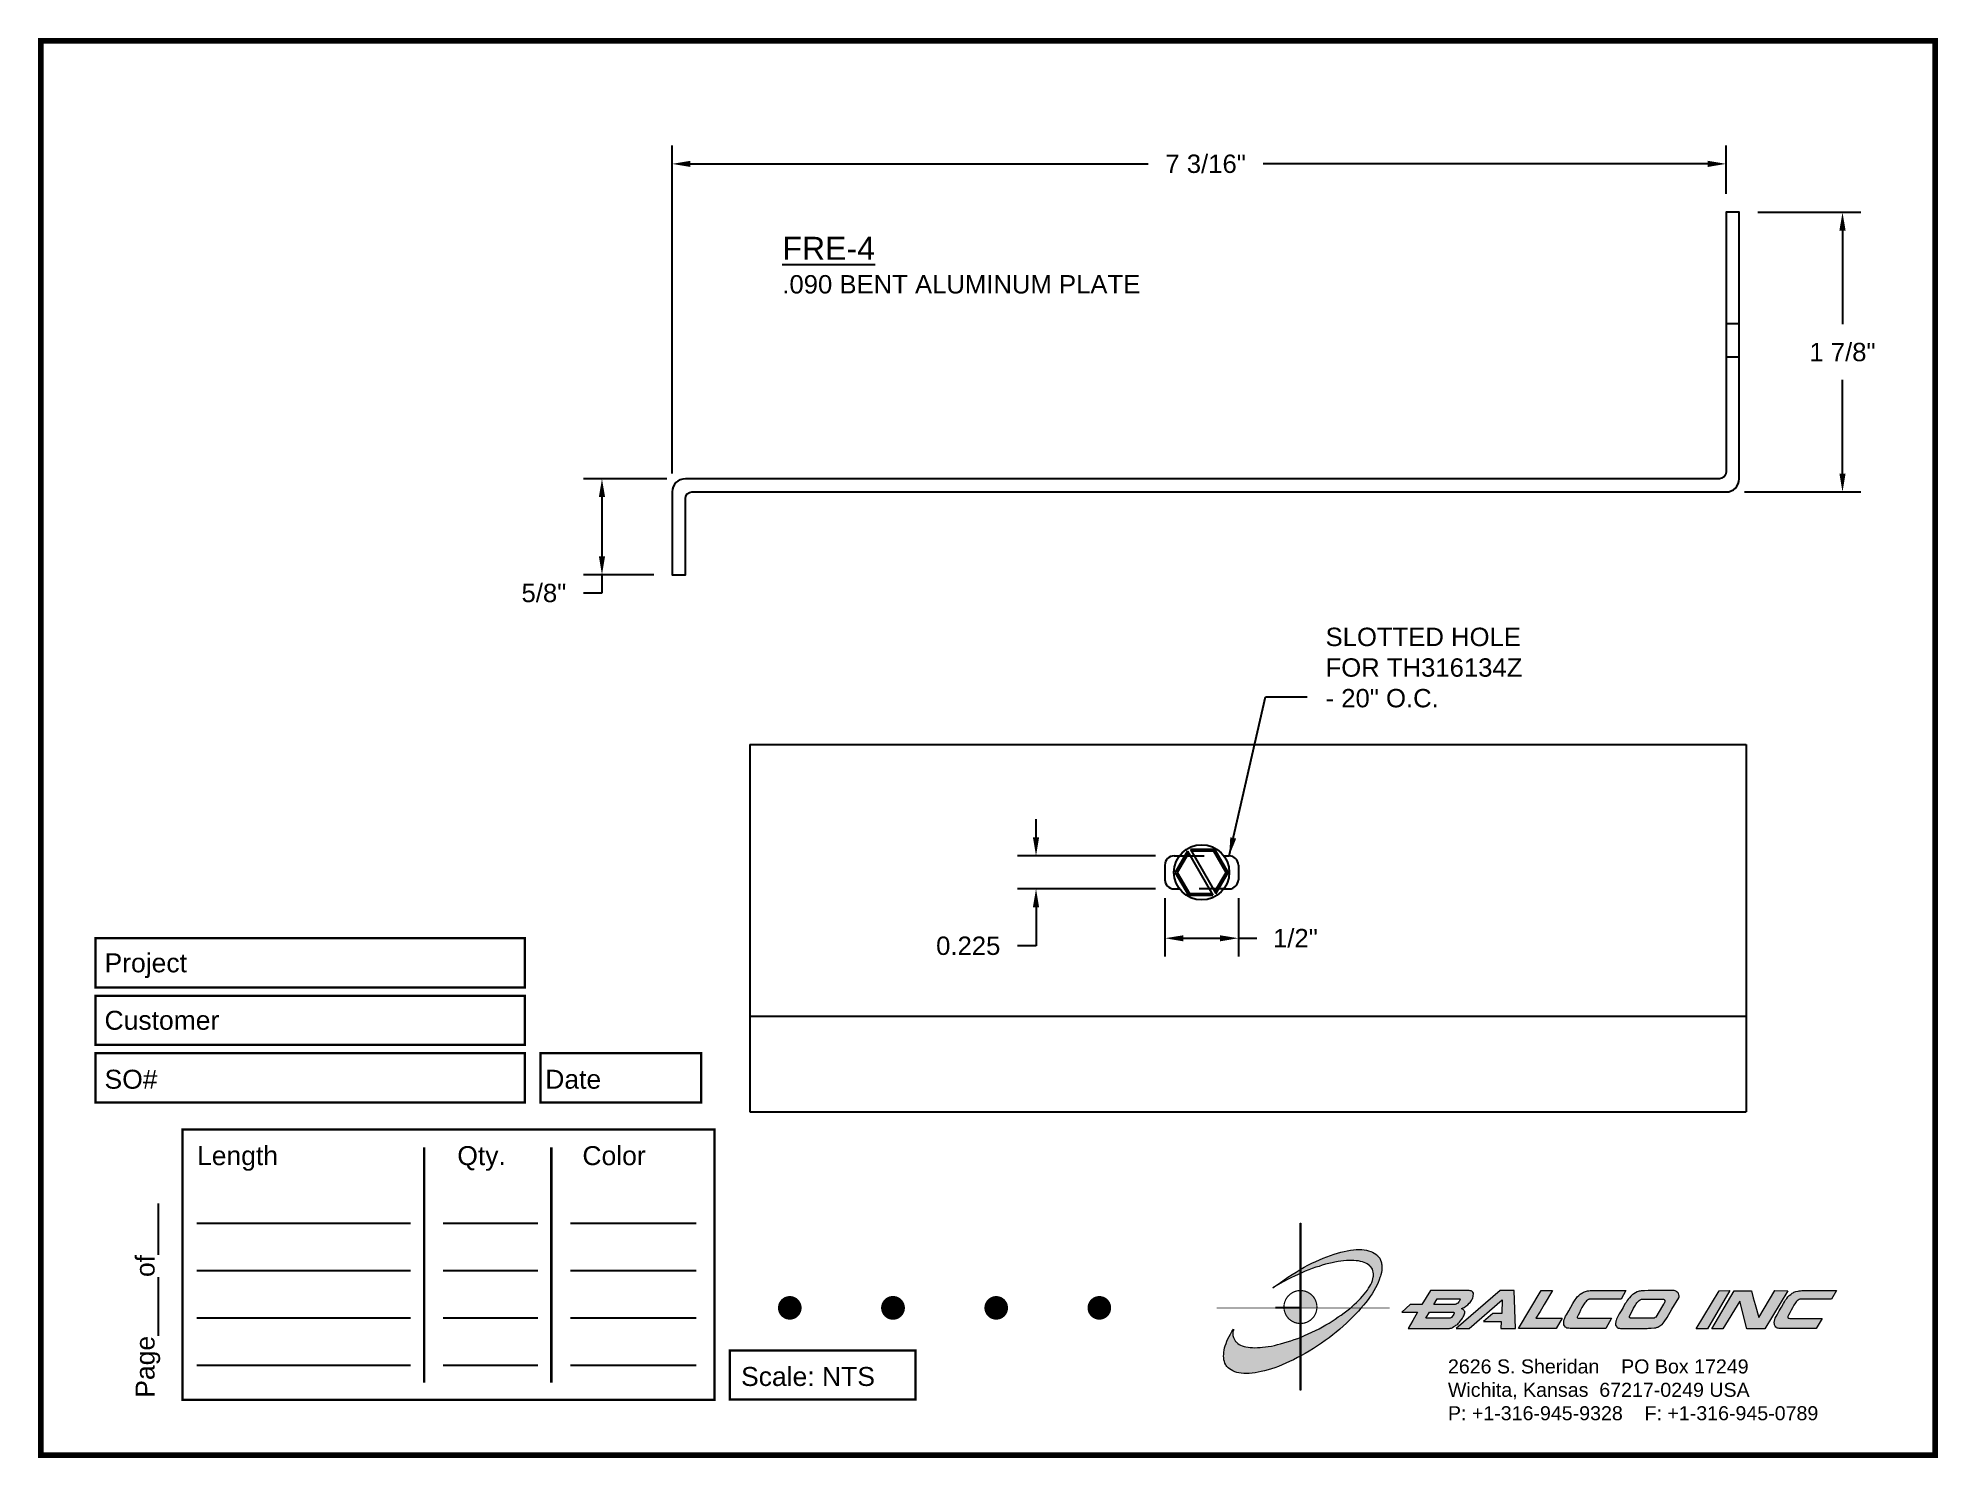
# Paper-space layout 'Breakout' of a CAD drawing. Header units: inches. Extents: x 0 to 10, y 0 to 7.5.
# The model-space entities are those that its viewports show. They can reach past a viewport. Long polylines and large blocks are cut down to what shows.
import ezdxf

# ---------------------------------------------------------------- set-up
doc = ezdxf.new("R2010")
doc.units = ezdxf.units.IN
doc.header["$MEASUREMENT"] = 0
doc.linetypes.add('HIDDEN', pattern=[0.375, 0.25, -0.125])
for name, color, linetype in [('ANCHORS', 4, 'Continuous'), ('Border', 7, 'Continuous'), ('DIMENSIONS', 3, 'Continuous'), ('METALS', 7, 'Continuous'), ('TEXT', 2, 'Continuous')]:
    doc.layers.add(name, color=color, linetype=linetype)
doc.styles.add('ARIAL', font='arial.ttf')
doc.dimstyles.new('Arial', dxfattribs={"dimtxt": 0.125, "dimasz": 0.125, "dimexe": 0.125, "dimexo": 0.125, "dimgap": 0.125, "dimtad": 0, "dimtih": 1, "dimtoh": 1, "dimdec": 4, "dimzin": 3, "dimdsep": 46, "dimlunit": 4, "dimtxsty": 'ARIAL', "dimcen": 0.125, "dimadec": 0, "dimazin": 0, "dimtfac": 1, "dimtdec": 4, "dimtofl": 0, "dimtmove": 0, "dimatfit": 3, "dimfxl": 0, "dimfrac": 2, "dimtolj": 1, "dimtzin": 0, "dimarcsym": 0})

# ---------------------------------------------------------------- blocks, each defined once
blk = doc.blocks.new('CADlogo')
h = blk.add_hatch(color=256)
h.paths.add_polyline_path([(0.918, 1.81), (0.909, 1.81), (0.909, 1.322), (0.918, 1.327)])
h.paths.add_polyline_path([(0.918, 1.285), (0.909, 1.281), (0.909, 1.1), (0.918, 1.1)])
h.paths.add_polyline_path([(0.918, 0.917), (0.909, 0.917), (0.909, 0.762), (0.909, 0.753), (0.91, 0.753), (0.918, 0.753)])
h.paths.add_polyline_path([(0.918, 1.091), (0.918, 1.1), (0.91, 1.1), (0.909, 1.1), (0.909, 0.917), (0.918, 0.917), (0.918, 0.919), (0.915, 0.919)])
h.paths.add_polyline_path([(0.918, 0.412), (0.909, 0.407), (0.909, 0.049), (0.918, 0.049)])
h.paths.add_polyline_path([(0.918, 0.753), (0.909, 0.753), (0.909, 0.606), (0.918, 0.609)])
h.paths.add_polyline_path([(0.918, 0.609), (0.909, 0.606), (0.909, 0.407), (0.918, 0.412)])
h.paths.add_polyline_path([(0.918, 1.327), (0.909, 1.322), (0.909, 1.281), (0.918, 1.285)])
h = blk.add_hatch(color=175)
h.paths.add_polyline_path([(0.574, 0.51), (0.543, 0.506), (0.514, 0.502), (0.487, 0.499), (0.459, 0.499), (0.432, 0.497), (0.406, 0.499), (0.382, 0.5), (0.36, 0.502), (0.338, 0.508), (0.318, 0.511), (0.298, 0.519), (0.282, 0.526), (0.265, 0.533), (0.252, 0.543), (0.24, 0.553), (0.234, 0.559), (0.229, 0.564), (0.22, 0.577), (0.212, 0.592), (0.205, 0.607), (0.203, 0.616), (0.201, 0.627), (0.199, 0.643), (0.201, 0.66), (0.201, 0.671), (0.205, 0.682), (0.207, 0.694), (0.19, 0.667), (0.176, 0.641), (0.161, 0.616), (0.148, 0.59), (0.137, 0.566), (0.128, 0.543), (0.119, 0.519), (0.113, 0.495), (0.108, 0.473), (0.104, 0.451), (0.103, 0.44), (0.103, 0.429), (0.101, 0.409), (0.103, 0.391), (0.104, 0.38), (0.106, 0.371), (0.11, 0.352), (0.115, 0.336), (0.124, 0.318), (0.13, 0.31), (0.135, 0.301), (0.143, 0.294), (0.15, 0.286), (0.165, 0.274), (0.181, 0.263), (0.199, 0.254), (0.22, 0.244), (0.242, 0.237), (0.263, 0.232), (0.289, 0.228), (0.315, 0.226), (0.342, 0.226), (0.371, 0.226), (0.402, 0.23), (0.434, 0.233), (0.467, 0.239), (0.499, 0.246), (0.534, 0.254), (0.571, 0.263), (0.606, 0.275), (0.644, 0.286), (0.682, 0.301), (0.721, 0.318), (0.759, 0.334), (0.799, 0.352), (0.841, 0.371), (0.882, 0.393), (0.909, 0.407), (0.909, 0.606), (0.884, 0.596), (0.847, 0.583), (0.81, 0.57), (0.774, 0.559), (0.739, 0.548), (0.704, 0.537), (0.671, 0.53), (0.638, 0.522), (0.606, 0.515)])
h.paths.add_polyline_path([(1.18, 0.738), (1.109, 0.698), (1.034, 0.661), (0.957, 0.627), (0.918, 0.609), (0.918, 0.412), (0.924, 0.414), (0.964, 0.438), (1.006, 0.462), (1.05, 0.489), (1.092, 0.517), (1.134, 0.544), (1.174, 0.574), (1.215, 0.603), (1.253, 0.634), (1.291, 0.663), (1.328, 0.694), (1.365, 0.725), (1.399, 0.757), (1.432, 0.788), (1.463, 0.819), (1.494, 0.85), (1.524, 0.883), (1.554, 0.917), (1.44, 0.917), (1.429, 0.908), (1.401, 0.886), (1.374, 0.864), (1.343, 0.842), (1.312, 0.822), (1.28, 0.8), (1.248, 0.778), (1.215, 0.758)])
h.paths.add_polyline_path([(1.769, 1.382), (1.767, 1.393), (1.763, 1.404), (1.758, 1.422), (1.749, 1.441), (1.743, 1.45), (1.738, 1.457), (1.73, 1.464), (1.725, 1.472), (1.709, 1.485), (1.692, 1.496), (1.674, 1.506), (1.654, 1.514), (1.632, 1.521), (1.61, 1.527), (1.584, 1.53), (1.559, 1.532), (1.531, 1.532), (1.502, 1.532), (1.471, 1.53), (1.44, 1.527), (1.407, 1.521), (1.374, 1.514), (1.339, 1.505), (1.304, 1.496), (1.268, 1.485), (1.229, 1.472), (1.191, 1.457), (1.152, 1.442), (1.114, 1.426), (1.074, 1.408), (1.034, 1.388), (0.991, 1.367), (0.951, 1.346), (0.918, 1.327), (0.918, 1.285), (0.926, 1.289), (0.964, 1.305), (1.001, 1.32), (1.037, 1.333), (1.074, 1.346), (1.109, 1.356), (1.143, 1.367), (1.178, 1.378), (1.213, 1.386), (1.246, 1.393), (1.277, 1.4), (1.31, 1.406), (1.339, 1.41), (1.368, 1.413), (1.398, 1.417), (1.425, 1.417), (1.452, 1.419), (1.476, 1.417), (1.502, 1.415), (1.524, 1.413), (1.546, 1.408), (1.566, 1.404), (1.584, 1.397), (1.602, 1.389), (1.617, 1.382), (1.632, 1.373), (1.644, 1.362), (1.65, 1.356), (1.655, 1.351), (1.665, 1.338), (1.672, 1.325), (1.677, 1.309), (1.681, 1.294), (1.683, 1.278), (1.683, 1.261), (1.683, 1.252), (1.681, 1.243), (1.677, 1.225), (1.672, 1.207), (1.665, 1.186), (1.655, 1.166), (1.644, 1.146), (1.632, 1.126), (1.619, 1.106), (1.602, 1.084), (1.586, 1.062), (1.568, 1.04), (1.548, 1.018), (1.527, 0.996), (1.504, 0.974), (1.48, 0.952), (1.456, 0.93), (1.44, 0.917), (1.554, 0.917), (1.579, 0.945), (1.602, 0.976), (1.626, 1.007), (1.648, 1.038), (1.668, 1.067), (1.687, 1.097), (1.703, 1.128), (1.719, 1.155), (1.732, 1.185), (1.743, 1.212), (1.752, 1.239), (1.758, 1.252), (1.762, 1.265), (1.767, 1.291), (1.771, 1.314), (1.771, 1.327), (1.773, 1.338), (1.771, 1.362), (1.771, 1.373)])
h.paths.add_polyline_path([(0.867, 1.296), (0.825, 1.271), (0.781, 1.243), (0.741, 1.214), (0.701, 1.186), (0.66, 1.157), (0.622, 1.128), (0.675, 1.161), (0.732, 1.194), (0.79, 1.225), (0.82, 1.239), (0.851, 1.254), (0.909, 1.281), (0.909, 1.322)])
h = blk.add_hatch(color=256)
h.paths.add_polyline_path([(1.074, 0.991), (1.07, 1.001), (1.065, 1.011), (1.059, 1.021), (1.053, 1.03), (1.046, 1.038), (1.039, 1.047), (1.031, 1.054), (1.022, 1.062), (1.014, 1.068), (1.004, 1.074), (0.995, 1.08), (0.985, 1.085), (0.975, 1.089), (0.964, 1.093), (0.954, 1.096), (0.943, 1.098), (0.932, 1.099), (0.921, 1.1), (0.918, 1.1), (0.918, 0.917), (0.94, 0.917), (1.086, 0.917), (1.087, 0.927), (1.086, 0.938), (1.085, 0.949), (1.083, 0.96), (1.081, 0.97), (1.078, 0.981)])
h.paths.add_polyline_path([(0.909, 0.917), (0.739, 0.917), (0.74, 0.91), (0.741, 0.899), (0.743, 0.888), (0.746, 0.878), (0.75, 0.867), (0.754, 0.857), (0.758, 0.847), (0.764, 0.837), (0.77, 0.828), (0.776, 0.819), (0.783, 0.811), (0.791, 0.803), (0.799, 0.795), (0.808, 0.788), (0.817, 0.782), (0.826, 0.776), (0.836, 0.771), (0.846, 0.766), (0.856, 0.762), (0.867, 0.759), (0.877, 0.757), (0.888, 0.755), (0.899, 0.753), (0.909, 0.753)])
h.paths.add_polyline_path([(0.918, 1.1), (0.91, 1.1), (0.909, 1.1), (0.909, 0.917), (0.918, 0.917)])
h = blk.add_hatch(color=256)
h.paths.add_polyline_path([(2.148, 0.874), (2.098, 0.784), (2.049, 0.7), (2.484, 0.7), (2.491, 0.702), (2.501, 0.703), (2.508, 0.705), (2.512, 0.707), (2.517, 0.711), (2.532, 0.72), (2.546, 0.729), (2.554, 0.735), (2.563, 0.74), (2.572, 0.747), (2.581, 0.757), (2.59, 0.768), (2.599, 0.777), (2.616, 0.799), (2.623, 0.811), (2.63, 0.822), (2.636, 0.833), (2.641, 0.844), (2.645, 0.855), (2.647, 0.864), (2.647, 0.879), (2.645, 0.883), (2.641, 0.886), (2.638, 0.892), (2.629, 0.899), (2.619, 0.905), (2.612, 0.91), (2.64, 0.921), (2.658, 0.936), (2.669, 0.943), (2.678, 0.95), (2.694, 0.967), (2.702, 0.976), (2.709, 0.985), (2.716, 0.994), (2.722, 1.005), (2.727, 1.014), (2.731, 1.025), (2.735, 1.038), (2.736, 1.049), (2.738, 1.062), (2.738, 1.073), (2.733, 1.082), (2.727, 1.088), (2.72, 1.093), (2.713, 1.097), (2.704, 1.099), (2.694, 1.1), (2.685, 1.102), (2.674, 1.102), (2.285, 1.102), (2.195, 0.952), (2.069, 0.952), (1.981, 0.874)])
h.paths.add_polyline_path([(2.274, 0.874), (2.53, 0.874), (2.534, 0.865), (2.532, 0.852), (2.524, 0.841), (2.515, 0.828), (2.505, 0.815), (2.493, 0.81), (2.49, 0.808), (2.235, 0.808)], flags=16)
h.paths.add_polyline_path([(2.321, 0.952), (2.356, 1.014), (2.587, 1.014), (2.592, 1.014), (2.597, 1.014), (2.597, 1.003), (2.59, 0.991), (2.583, 0.98), (2.569, 0.966), (2.555, 0.958), (2.546, 0.952), (2.535, 0.952)], flags=16)
h.paths.add_polyline_path([(3.04, 1.002), (3.036, 0.859), (2.941, 0.859), (2.844, 0.773), (3.031, 0.773), (3.027, 0.7), (3.181, 0.7), (3.168, 1.102), (3.02, 1.102), (2.557, 0.7), (2.694, 0.7)])
h.paths.add_polyline_path([(3.214, 0.7), (3.611, 0.7), (3.675, 0.808), (3.397, 0.808), (3.441, 0.881), (3.483, 0.952), (3.574, 1.102), (3.454, 1.102)])
h.paths.add_polyline_path([(3.788, 0.965), (3.766, 0.927), (3.743, 0.885), (3.721, 0.846), (3.71, 0.83), (3.702, 0.811), (3.697, 0.795), (3.693, 0.778), (3.691, 0.769), (3.691, 0.76), (3.691, 0.749), (3.693, 0.74), (3.7, 0.727), (3.708, 0.716), (3.711, 0.714), (3.724, 0.705), (3.733, 0.702), (3.744, 0.702), (3.757, 0.7), (3.774, 0.7), (4.134, 0.7), (4.196, 0.808), (3.854, 0.808), (3.841, 0.808), (3.833, 0.816), (3.836, 0.826), (3.843, 0.841), (3.856, 0.864), (3.869, 0.892), (3.883, 0.921), (3.898, 0.949), (3.914, 0.972), (3.924, 0.983), (3.931, 0.992), (3.943, 1.002), (3.954, 1.008), (3.969, 1.011), (4.297, 1.011), (4.346, 1.102), (4.238, 1.102), (4.15, 1.102), (4.075, 1.1), (3.997, 1.102), (3.982, 1.1), (3.968, 1.1), (3.955, 1.099), (3.942, 1.097), (3.92, 1.089), (3.9, 1.082), (3.889, 1.078), (3.88, 1.073), (3.863, 1.062), (3.849, 1.049), (3.834, 1.035), (3.821, 1.018), (3.81, 1.002), (3.799, 0.983)])
h.paths.add_polyline_path([(4.509, 1.097), (4.496, 1.095), (4.485, 1.093), (4.476, 1.089), (4.465, 1.086), (4.447, 1.077), (4.43, 1.066), (4.421, 1.06), (4.414, 1.055), (4.399, 1.04), (4.386, 1.025), (4.372, 1.011), (4.361, 0.994), (4.35, 0.976), (4.337, 0.96), (4.317, 0.923), (4.297, 0.888), (4.275, 0.855), (4.26, 0.828), (4.255, 0.813), (4.247, 0.799), (4.244, 0.784), (4.242, 0.777), (4.24, 0.769), (4.238, 0.753), (4.238, 0.735), (4.246, 0.722), (4.251, 0.714), (4.253, 0.713), (4.257, 0.711), (4.262, 0.705), (4.269, 0.703), (4.278, 0.702), (4.289, 0.7), (4.564, 0.7), (4.571, 0.7), (4.584, 0.702), (4.613, 0.703), (4.648, 0.707), (4.664, 0.709), (4.677, 0.713), (4.686, 0.716), (4.694, 0.722), (4.705, 0.727), (4.717, 0.735), (4.73, 0.744), (4.741, 0.755), (4.752, 0.769), (4.781, 0.815), (4.833, 0.903), (4.906, 1.025), (4.908, 1.035), (4.908, 1.046), (4.906, 1.051), (4.906, 1.057), (4.9, 1.069), (4.893, 1.08), (4.889, 1.082), (4.888, 1.086), (4.88, 1.089), (4.873, 1.093), (4.866, 1.097), (4.856, 1.1), (4.846, 1.1), (4.844, 1.1), (4.73, 1.1), (4.626, 1.1), (4.58, 1.1), (4.542, 1.099), (4.524, 1.099)])
h.paths.add_polyline_path([(4.527, 1.011), (4.54, 1.011), (4.745, 1.011), (4.752, 1.003), (4.758, 0.998), (4.758, 0.985), (4.756, 0.98), (4.754, 0.974), (4.749, 0.965), (4.743, 0.956), (4.734, 0.941), (4.663, 0.821), (4.648, 0.812), (4.639, 0.81), (4.633, 0.808), (4.622, 0.808), (4.61, 0.808), (4.416, 0.808), (4.398, 0.808), (4.39, 0.813), (4.387, 0.813), (4.385, 0.819), (4.378, 0.825), (4.385, 0.832), (4.408, 0.877), (4.428, 0.914), (4.447, 0.945), (4.454, 0.96), (4.461, 0.971), (4.474, 0.986), (4.487, 0.996), (4.496, 1.002), (4.508, 1.009), (4.516, 1.009)], flags=16)
h.paths.add_polyline_path([(5.089, 0.698), (5.206, 0.698), (5.445, 1.1), (5.33, 1.099)])
h.paths.add_polyline_path([(5.489, 1.099), (5.252, 0.698), (5.37, 0.698), (5.548, 0.987), (5.621, 0.698), (5.811, 0.698), (6.055, 1.099), (5.919, 1.1), (5.749, 0.817), (5.709, 0.954), (5.691, 1.024), (5.672, 1.099)])
h.paths.add_polyline_path([(6.086, 1.06), (6.069, 1.047), (6.056, 1.035), (6.044, 1.018), (6.031, 1.002), (6.02, 0.983), (6.009, 0.965), (5.987, 0.925), (5.965, 0.885), (5.941, 0.846), (5.932, 0.828), (5.923, 0.811), (5.917, 0.795), (5.914, 0.778), (5.912, 0.769), (5.912, 0.758), (5.914, 0.749), (5.916, 0.738), (5.921, 0.725), (5.928, 0.716), (5.936, 0.709), (5.945, 0.705), (5.954, 0.702), (5.965, 0.7), (5.98, 0.7), (5.994, 0.7), (6.355, 0.7), (6.419, 0.806), (6.073, 0.806), (6.056, 0.811), (6.056, 0.821), (6.056, 0.826), (6.064, 0.841), (6.077, 0.864), (6.089, 0.892), (6.104, 0.919), (6.119, 0.947), (6.135, 0.972), (6.144, 0.983), (6.153, 0.992), (6.163, 1), (6.166, 1.003), (6.172, 1.005), (6.178, 1.008), (6.19, 1.011), (6.517, 1.011), (6.569, 1.1), (6.459, 1.102), (6.373, 1.1), (6.296, 1.1), (6.217, 1.1), (6.203, 1.1), (6.19, 1.099), (6.175, 1.099), (6.164, 1.095), (6.141, 1.089), (6.12, 1.082), (6.111, 1.077), (6.102, 1.073)])
blk.add_hatch(color=256).paths.add_polyline_path([(0.918, 0.609), (0.909, 0.606), (0.909, 0.407), (0.918, 0.412)])
for q in [(0.65, 0.917), (0.909, 0.648)]:
    blk.add_line((0.909, 0.917), q)
at = {"color": 7, "lineweight": 0}
for points in [[(0.909, 1.81), (0.918, 1.81), (0.918, 0.049), (0.909, 0.049), (0.909, 1.81)], [(2.738, 1.073), (2.733, 1.082), (2.727, 1.088), (2.72, 1.093), (2.713, 1.097), (2.704, 1.099), (2.694, 1.1), (2.685, 1.102), (2.674, 1.102), (2.285, 1.102), (2.195, 0.952), (2.069, 0.952), (1.981, 0.874), (2.148, 0.874), (2.098, 0.784), (2.049, 0.7), (2.484, 0.7), (2.491, 0.702), (2.501, 0.703), (2.508, 0.705), (2.512, 0.707), (2.517, 0.711), (2.532, 0.72), (2.546, 0.729), (2.554, 0.735), (2.563, 0.74), (2.572, 0.747), (2.581, 0.757), (2.59, 0.768), (2.599, 0.777), (2.616, 0.799), (2.623, 0.811), (2.63, 0.822), (2.636, 0.833), (2.641, 0.844), (2.645, 0.855), (2.647, 0.864), (2.647, 0.874), (2.647, 0.879), (2.645, 0.883), (2.641, 0.886), (2.638, 0.892), (2.629, 0.899), (2.619, 0.905), (2.612, 0.91), (2.64, 0.921), (2.658, 0.936), (2.669, 0.943), (2.678, 0.95), (2.694, 0.967), (2.702, 0.976), (2.709, 0.985), (2.716, 0.994), (2.722, 1.005), (2.727, 1.014), (2.731, 1.025), (2.735, 1.038), (2.736, 1.049), (2.738, 1.062), (2.738, 1.073), (2.738, 1.073)], [(2.587, 0.985), (2.583, 0.98), (2.572, 0.969), (2.565, 0.963), (2.555, 0.958), (2.546, 0.952), (2.535, 0.952), (2.321, 0.952), (2.356, 1.014), (2.587, 1.014), (2.592, 1.014), (2.594, 1.014), (2.596, 1.013), (2.597, 1.011), (2.597, 1.005), (2.596, 1), (2.59, 0.991), (2.587, 0.985), (2.587, 0.985)], [(3.027, 0.7), (3.181, 0.7), (3.168, 1.102), (3.02, 1.102), (2.557, 0.7), (2.694, 0.7), (3.04, 1.002), (3.036, 0.859), (3.038, 0.859), (2.941, 0.859), (2.844, 0.773), (3.031, 0.773), (3.027, 0.7), (3.027, 0.7)], [(3.214, 0.7), (3.454, 1.102), (3.574, 1.102), (3.483, 0.952), (3.441, 0.881), (3.397, 0.808), (3.675, 0.808), (3.611, 0.7), (3.214, 0.7), (3.214, 0.7)], [(3.969, 1.011), (3.96, 1.009), (3.955, 1.007), (3.949, 1.005), (3.946, 1.003), (3.94, 1), (3.931, 0.992), (3.924, 0.983), (3.914, 0.972), (3.898, 0.949), (3.883, 0.921), (3.869, 0.892), (3.856, 0.864), (3.843, 0.841), (3.836, 0.826), (3.834, 0.821), (3.834, 0.817), (3.836, 0.813), (3.839, 0.81), (3.847, 0.808), (3.854, 0.808), (4.196, 0.808), (4.134, 0.7), (3.774, 0.7), (3.757, 0.7), (3.744, 0.702), (3.733, 0.702), (3.724, 0.705), (3.715, 0.711), (3.711, 0.713), (3.708, 0.716), (3.7, 0.727), (3.693, 0.74), (3.691, 0.749), (3.691, 0.76), (3.691, 0.769), (3.693, 0.778), (3.697, 0.795), (3.702, 0.811), (3.71, 0.83), (3.721, 0.846), (3.743, 0.885), (3.766, 0.927), (3.788, 0.965), (3.799, 0.983), (3.81, 1.002), (3.821, 1.018), (3.834, 1.035), (3.849, 1.049), (3.863, 1.062), (3.88, 1.073), (3.889, 1.078), (3.9, 1.082), (3.92, 1.089), (3.942, 1.097), (3.955, 1.099), (3.968, 1.1), (3.982, 1.1), (3.997, 1.102), (4.075, 1.1), (4.15, 1.102), (4.238, 1.102), (4.346, 1.102), (4.297, 1.011), (3.969, 1.011), (3.969, 1.011)], [(4.846, 1.1), (4.844, 1.1), (4.73, 1.1), (4.626, 1.1), (4.58, 1.1), (4.542, 1.099), (4.524, 1.099), (4.509, 1.097), (4.496, 1.095), (4.485, 1.093), (4.476, 1.089), (4.465, 1.086), (4.447, 1.077), (4.43, 1.066), (4.421, 1.06), (4.414, 1.055), (4.399, 1.04), (4.386, 1.025), (4.372, 1.011), (4.361, 0.994), (4.35, 0.976), (4.337, 0.96), (4.317, 0.923), (4.297, 0.888), (4.275, 0.855), (4.26, 0.828), (4.255, 0.813), (4.247, 0.799), (4.244, 0.784), (4.242, 0.777), (4.24, 0.769), (4.238, 0.753), (4.238, 0.735), (4.246, 0.722), (4.251, 0.714), (4.253, 0.713), (4.257, 0.711), (4.262, 0.705), (4.269, 0.703), (4.278, 0.702), (4.289, 0.7), (4.564, 0.7), (4.571, 0.7), (4.584, 0.702), (4.613, 0.703), (4.648, 0.707), (4.664, 0.709), (4.677, 0.713), (4.686, 0.716), (4.694, 0.722), (4.705, 0.727), (4.717, 0.735), (4.73, 0.744), (4.741, 0.755), (4.752, 0.769), (4.781, 0.815), (4.833, 0.903), (4.906, 1.025), (4.908, 1.035), (4.908, 1.046), (4.906, 1.051), (4.906, 1.057), (4.9, 1.069), (4.897, 1.075), (4.893, 1.08), (4.889, 1.082), (4.888, 1.086), (4.88, 1.089), (4.873, 1.093), (4.866, 1.097), (4.856, 1.1), (4.846, 1.1), (4.846, 1.1)], [(4.734, 0.941), (4.663, 0.821), (4.653, 0.815), (4.646, 0.811), (4.639, 0.81), (4.633, 0.808), (4.622, 0.808), (4.61, 0.808), (4.416, 0.808), (4.403, 0.808), (4.396, 0.81), (4.39, 0.813), (4.388, 0.813), (4.386, 0.815), (4.385, 0.819), (4.383, 0.821), (4.383, 0.826), (4.383, 0.83), (4.385, 0.832), (4.408, 0.877), (4.428, 0.914), (4.447, 0.945), (4.454, 0.96), (4.461, 0.971), (4.471, 0.982), (4.478, 0.989), (4.487, 0.996), (4.496, 1.002), (4.505, 1.007), (4.511, 1.009), (4.516, 1.009), (4.527, 1.011), (4.54, 1.011), (4.743, 1.011), (4.749, 1.007), (4.752, 1.003), (4.756, 1), (4.758, 0.994), (4.758, 0.985), (4.756, 0.98), (4.754, 0.974), (4.749, 0.965), (4.743, 0.956), (4.734, 0.941), (4.734, 0.941)], [(5.089, 0.698), (5.33, 1.099), (5.445, 1.1), (5.206, 0.698), (5.091, 0.698), (5.089, 0.698), (5.089, 0.698)], [(5.811, 0.698), (5.621, 0.698), (5.548, 0.987), (5.37, 0.698), (5.252, 0.698), (5.489, 1.099), (5.672, 1.099), (5.691, 1.024), (5.709, 0.954), (5.749, 0.817), (5.919, 1.1), (6.055, 1.099), (5.811, 0.698), (5.811, 0.698)], [(6.19, 1.011), (6.181, 1.009), (6.175, 1.007), (6.172, 1.005), (6.166, 1.003), (6.163, 1), (6.153, 0.992), (6.144, 0.983), (6.135, 0.972), (6.119, 0.947), (6.104, 0.919), (6.089, 0.892), (6.077, 0.864), (6.064, 0.841), (6.056, 0.826), (6.056, 0.821), (6.056, 0.815), (6.058, 0.811), (6.062, 0.81), (6.067, 0.808), (6.077, 0.806), (6.419, 0.806), (6.355, 0.7), (5.994, 0.7), (5.98, 0.7), (5.965, 0.7), (5.954, 0.702), (5.945, 0.705), (5.936, 0.709), (5.932, 0.713), (5.928, 0.716), (5.921, 0.725), (5.916, 0.738), (5.914, 0.749), (5.912, 0.758), (5.912, 0.769), (5.914, 0.778), (5.917, 0.795), (5.923, 0.811), (5.932, 0.828), (5.941, 0.846), (5.965, 0.885), (5.987, 0.925), (6.009, 0.965), (6.02, 0.983), (6.031, 1.002), (6.044, 1.018), (6.056, 1.035), (6.069, 1.047), (6.086, 1.06), (6.102, 1.073), (6.111, 1.077), (6.12, 1.082), (6.141, 1.089), (6.164, 1.095), (6.175, 1.099), (6.19, 1.099), (6.203, 1.1), (6.217, 1.1), (6.296, 1.1), (6.373, 1.1), (6.459, 1.102), (6.569, 1.1), (6.517, 1.011), (6.19, 1.011), (6.19, 1.011)], [(2.484, 0.808), (2.235, 0.808), (2.274, 0.874), (2.524, 0.874), (2.53, 0.872), (2.532, 0.87), (2.533, 0.866), (2.533, 0.863), (2.532, 0.852), (2.524, 0.841), (2.515, 0.828), (2.506, 0.817), (2.501, 0.813), (2.493, 0.81), (2.49, 0.808), (2.486, 0.808), (2.484, 0.808), (2.484, 0.808)]]:
    blk.add_lwpolyline(points, dxfattribs=at)
at = {"color": 175, "lineweight": 0}
blk.add_lwpolyline([(1.758, 1.422), (1.763, 1.404), (1.767, 1.393), (1.769, 1.382), (1.771, 1.373), (1.771, 1.362), (1.773, 1.338), (1.771, 1.327), (1.771, 1.314), (1.767, 1.291), (1.762, 1.265), (1.758, 1.252), (1.752, 1.239), (1.743, 1.212), (1.732, 1.185), (1.719, 1.155), (1.703, 1.128), (1.687, 1.097), (1.668, 1.067), (1.648, 1.038), (1.626, 1.007), (1.602, 0.976), (1.579, 0.945), (1.551, 0.914), (1.524, 0.883), (1.494, 0.85), (1.463, 0.819), (1.432, 0.788), (1.399, 0.757), (1.365, 0.725), (1.328, 0.694), (1.291, 0.663), (1.253, 0.634), (1.215, 0.603), (1.174, 0.574), (1.134, 0.544), (1.092, 0.517), (1.05, 0.489), (1.006, 0.462), (0.964, 0.438), (0.924, 0.414), (0.882, 0.393), (0.841, 0.371), (0.799, 0.352), (0.759, 0.334), (0.721, 0.318), (0.682, 0.301), (0.644, 0.286), (0.606, 0.275), (0.571, 0.263), (0.534, 0.254), (0.499, 0.246), (0.467, 0.239), (0.434, 0.233), (0.402, 0.23), (0.371, 0.226), (0.342, 0.226), (0.315, 0.226), (0.289, 0.228), (0.263, 0.232), (0.242, 0.237), (0.22, 0.244), (0.199, 0.254), (0.181, 0.263), (0.165, 0.274), (0.15, 0.286), (0.143, 0.294), (0.135, 0.301), (0.13, 0.31), (0.124, 0.318), (0.115, 0.336), (0.11, 0.352), (0.106, 0.371), (0.104, 0.38), (0.103, 0.391), (0.101, 0.409), (0.103, 0.429), (0.103, 0.44), (0.104, 0.451), (0.108, 0.473), (0.113, 0.495), (0.119, 0.519), (0.128, 0.543), (0.137, 0.566), (0.148, 0.59), (0.161, 0.616), (0.176, 0.641), (0.19, 0.667), (0.207, 0.694), (0.205, 0.682), (0.201, 0.671), (0.201, 0.66), (0.199, 0.649), (0.199, 0.638), (0.201, 0.627), (0.203, 0.616), (0.205, 0.607), (0.212, 0.592), (0.22, 0.577), (0.229, 0.564), (0.234, 0.559), (0.24, 0.553), (0.252, 0.543), (0.265, 0.533), (0.282, 0.526), (0.298, 0.519), (0.318, 0.511), (0.338, 0.508), (0.36, 0.502), (0.382, 0.5), (0.406, 0.499), (0.432, 0.497), (0.459, 0.499), (0.487, 0.499), (0.514, 0.502), (0.543, 0.506), (0.574, 0.51), (0.606, 0.515), (0.638, 0.522), (0.671, 0.53), (0.704, 0.537), (0.739, 0.548), (0.774, 0.559), (0.81, 0.57), (0.847, 0.583), (0.884, 0.596), (0.92, 0.61), (0.957, 0.627), (1.034, 0.661), (1.109, 0.698), (1.18, 0.738), (1.215, 0.758), (1.248, 0.778), (1.28, 0.8), (1.312, 0.822), (1.343, 0.842), (1.374, 0.864), (1.401, 0.886), (1.429, 0.908), (1.456, 0.93), (1.48, 0.952), (1.504, 0.974), (1.527, 0.996), (1.548, 1.018), (1.568, 1.04), (1.586, 1.062), (1.602, 1.084), (1.619, 1.106), (1.632, 1.126), (1.644, 1.146), (1.655, 1.166), (1.665, 1.186), (1.672, 1.207), (1.677, 1.225), (1.681, 1.243), (1.683, 1.252), (1.683, 1.261), (1.683, 1.278), (1.681, 1.294), (1.677, 1.309), (1.672, 1.325), (1.665, 1.338), (1.655, 1.351), (1.65, 1.356), (1.644, 1.362), (1.632, 1.373), (1.617, 1.382), (1.602, 1.389), (1.584, 1.397), (1.566, 1.404), (1.546, 1.408), (1.524, 1.413), (1.502, 1.415), (1.476, 1.417), (1.452, 1.419), (1.425, 1.417), (1.398, 1.417), (1.368, 1.413), (1.339, 1.41), (1.31, 1.406), (1.277, 1.4), (1.246, 1.393), (1.213, 1.386), (1.178, 1.378), (1.143, 1.367), (1.109, 1.356), (1.074, 1.346), (1.037, 1.333), (1.001, 1.32), (0.964, 1.305), (0.926, 1.289), (0.851, 1.254), (0.82, 1.239), (0.79, 1.225), (0.732, 1.194), (0.675, 1.161), (0.622, 1.128), (0.66, 1.157), (0.701, 1.186), (0.741, 1.214), (0.781, 1.243), (0.825, 1.271), (0.867, 1.296), (0.909, 1.322), (0.951, 1.346), (0.991, 1.367), (1.034, 1.388), (1.074, 1.408), (1.114, 1.426), (1.152, 1.442), (1.191, 1.457), (1.229, 1.472), (1.268, 1.485), (1.304, 1.496), (1.339, 1.505), (1.374, 1.514), (1.407, 1.521), (1.44, 1.527), (1.471, 1.53), (1.502, 1.532), (1.531, 1.532), (1.559, 1.532), (1.584, 1.53), (1.61, 1.527), (1.632, 1.521), (1.654, 1.514), (1.674, 1.506), (1.692, 1.496), (1.709, 1.485), (1.725, 1.472), (1.73, 1.464), (1.738, 1.457), (1.743, 1.45), (1.749, 1.441), (1.758, 1.422), (1.758, 1.422)], dxfattribs=at)
at = {"color": 7, "lineweight": 0, "const_width": 0.0128}
blk.add_lwpolyline([(1.087, 0.927), (1.086, 0.938), (1.085, 0.949), (1.083, 0.96), (1.081, 0.97), (1.078, 0.981), (1.074, 0.991), (1.07, 1.001), (1.065, 1.011), (1.059, 1.021), (1.053, 1.03), (1.046, 1.038), (1.039, 1.047), (1.031, 1.054), (1.022, 1.062), (1.014, 1.068), (1.004, 1.074), (0.995, 1.08), (0.985, 1.085), (0.975, 1.089), (0.964, 1.093), (0.954, 1.096), (0.943, 1.098), (0.932, 1.099), (0.921, 1.1), (0.91, 1.1), (0.899, 1.1), (0.888, 1.099), (0.877, 1.097), (0.867, 1.094), (0.856, 1.091), (0.846, 1.087), (0.836, 1.082), (0.826, 1.077), (0.817, 1.071), (0.808, 1.065), (0.799, 1.058), (0.791, 1.05), (0.783, 1.043), (0.776, 1.034), (0.77, 1.025), (0.764, 1.016), (0.758, 1.006), (0.754, 0.996), (0.75, 0.986), (0.746, 0.976), (0.743, 0.965), (0.741, 0.954), (0.74, 0.943), (0.739, 0.932), (0.739, 0.921), (0.74, 0.91), (0.741, 0.899), (0.743, 0.888), (0.746, 0.878), (0.75, 0.867), (0.754, 0.857), (0.758, 0.847), (0.764, 0.837), (0.77, 0.828), (0.776, 0.819), (0.783, 0.811), (0.791, 0.803), (0.799, 0.795), (0.808, 0.788), (0.817, 0.782), (0.826, 0.776), (0.836, 0.771), (0.846, 0.766), (0.856, 0.762), (0.867, 0.759), (0.877, 0.757), (0.888, 0.755), (0.899, 0.753), (0.91, 0.753), (0.921, 0.753), (0.932, 0.754), (0.943, 0.756), (0.954, 0.758), (0.964, 0.761), (0.975, 0.764), (0.985, 0.769), (0.995, 0.773), (1.004, 0.779), (1.014, 0.785), (1.022, 0.792), (1.031, 0.799), (1.039, 0.807), (1.046, 0.815), (1.053, 0.824), (1.059, 0.833), (1.065, 0.842), (1.07, 0.852), (1.074, 0.862), (1.078, 0.872), (1.081, 0.883), (1.083, 0.894), (1.085, 0.905), (1.086, 0.916), (1.087, 0.927)], dxfattribs=at)
at = {"color": 7, "lineweight": 0}
blk.add_lwpolyline([(1.853, 0.917, 0.0091, 0.0091, 0), (0.029, 0.917, 0.00366, 0.00366, 0), (0.029, 0.917, 0.00366, 0.00366, 0)], format="xyseb", dxfattribs=at)
blk = doc.blocks.new('ACADlogo')
blk.add_blockref('CADlogo', (-0.011, 7.152))
blk = doc.blocks.new('*D13')
at = {"layer": 'Defpoints', "color": 0}
for p in [(32.533, 8.166), (32.533, 7.837), (25.362, 5.934)]:
    blk.add_point(p, dxfattribs=at)
at = {"layer": 'DIMENSIONS', "color": 0, "lineweight": -2}
for p, q in [((25.362, 6.059), (25.362, 8.291)), ((32.533, 7.962), (32.533, 8.291)), ((25.487, 8.166), (28.602, 8.166)), ((32.408, 8.166), (29.383, 8.166))]:
    blk.add_line(p, q, dxfattribs=at)
at = {"layer": 'DIMENSIONS', "color": 0}
for points in [[(25.487, 8.187), (25.487, 8.145), (25.362, 8.166)], [(32.408, 8.187), (32.408, 8.145), (32.533, 8.166)]]:
    blk.add_solid(points, dxfattribs=at)
at = {"layer": 'DIMENSIONS', "color": 0, "insert": (28.992, 8.166), "char_height": 0.125, "attachment_point": 5, "style": 'ARIAL'}
blk.add_mtext('\\A1;7 3/16"', dxfattribs=at)
blk = doc.blocks.new('*D14')
at = {"layer": 'Defpoints', "color": 0}
for p in [(25.452, 6.024), (24.885, 5.371), (25.362, 5.371)]:
    blk.add_point(p, dxfattribs=at)
at = {"layer": 'DIMENSIONS', "color": 0, "lineweight": -2}
for p, q in [((25.327, 6.024), (24.76, 6.024)), ((24.885, 5.899), (24.885, 5.496)), ((25.237, 5.371), (24.76, 5.371)), ((24.885, 5.371), (24.885, 5.246)), ((24.885, 5.246), (24.76, 5.246))]:
    blk.add_line(p, q, dxfattribs=at)
at = {"layer": 'DIMENSIONS', "color": 0}
for points in [[(24.864, 5.899), (24.906, 5.899), (24.885, 6.024)], [(24.864, 5.496), (24.906, 5.496), (24.885, 5.371)]]:
    blk.add_solid(points, dxfattribs=at)
at = {"layer": 'DIMENSIONS', "color": 0, "insert": (24.49, 5.246), "char_height": 0.125, "attachment_point": 5, "style": 'ARIAL'}
blk.add_mtext('\\A1;5/8"', dxfattribs=at)
blk = doc.blocks.new('*D15')
at = {"layer": 'Defpoints', "color": 0}
for p in [(32.623, 7.837), (32.533, 5.934), (33.325, 5.934)]:
    blk.add_point(p, dxfattribs=at)
at = {"layer": 'DIMENSIONS', "color": 0, "lineweight": -2}
for p, q in [((32.748, 7.837), (33.45, 7.837)), ((33.325, 7.712), (33.325, 7.075)), ((33.325, 6.059), (33.325, 6.696)), ((32.658, 5.934), (33.45, 5.934))]:
    blk.add_line(p, q, dxfattribs=at)
at = {"layer": 'DIMENSIONS', "color": 0}
for points in [[(33.304, 7.712), (33.346, 7.712), (33.325, 7.837)], [(33.304, 6.059), (33.346, 6.059), (33.325, 5.934)]]:
    blk.add_solid(points, dxfattribs=at)
at = {"layer": 'DIMENSIONS', "color": 0, "insert": (33.325, 6.885), "char_height": 0.125, "attachment_point": 5, "style": 'ARIAL'}
blk.add_mtext('\\A1;1 7/8"', dxfattribs=at)
blk = doc.blocks.new('*D20')
at = {"layer": 'Defpoints', "color": 0}
for p in [(28.777, 3.459), (27.838, 3.234), (28.777, 3.234)]:
    blk.add_point(p, dxfattribs=at)
at = {"layer": 'DIMENSIONS', "color": 0, "lineweight": -2}
for p, q in [((27.838, 3.584), (27.838, 3.709)), ((28.652, 3.459), (27.713, 3.459)), ((28.652, 3.234), (27.713, 3.234)), ((27.838, 3.109), (27.838, 2.846)), ((27.838, 2.846), (27.713, 2.846))]:
    blk.add_line(p, q, dxfattribs=at)
at = {"layer": 'DIMENSIONS', "color": 0}
for points in [[(27.817, 3.584), (27.859, 3.584), (27.838, 3.459)], [(27.817, 3.109), (27.859, 3.109), (27.838, 3.234)]]:
    blk.add_solid(points, dxfattribs=at)
at = {"layer": 'DIMENSIONS', "color": 0, "insert": (27.377, 2.846), "char_height": 0.125, "attachment_point": 5, "style": 'ARIAL'}
blk.add_mtext('\\A1;0.225', dxfattribs=at)
blk = doc.blocks.new('*D21')
at = {"layer": 'Defpoints', "color": 0}
for p in [(28.715, 3.296), (29.215, 3.296), (29.215, 2.898)]:
    blk.add_point(p, dxfattribs=at)
at = {"layer": 'DIMENSIONS', "color": 0, "lineweight": -2}
for p, q in [((28.715, 3.171), (28.715, 2.773)), ((29.215, 3.171), (29.215, 2.773)), ((28.84, 2.898), (29.09, 2.898)), ((29.215, 2.898), (29.34, 2.898))]:
    blk.add_line(p, q, dxfattribs=at)
at = {"layer": 'DIMENSIONS', "color": 0}
for points in [[(28.84, 2.918), (28.84, 2.877), (28.715, 2.898)], [(29.09, 2.918), (29.09, 2.877), (29.215, 2.898)]]:
    blk.add_solid(points, dxfattribs=at)
at = {"layer": 'DIMENSIONS', "color": 0, "insert": (29.603, 2.898), "char_height": 0.125, "attachment_point": 5, "style": 'ARIAL'}
blk.add_mtext('\\A1;1/2"', dxfattribs=at)
blk = doc.blocks.new('tapcon head')
for p, q in [((-0.097, 0.144), (0.076, -0.156)), ((-0.076, 0.156), (0.097, -0.144))]:
    blk.add_line(p, q)
for points in [[(-0.097, 0.144), (-0.18, 0), (-0.09, -0.156), (0.076, -0.156)], [(-0.09, 0.131), (-0.166, 0), (-0.083, -0.144), (0.069, -0.144)], [(0.097, -0.144), (0.18, 0), (0.09, 0.156), (-0.076, 0.156)], [(0.09, -0.131), (0.166, 0), (0.083, 0.144), (-0.069, 0.144)]]:
    blk.add_lwpolyline(points)
blk.add_circle((0, 0), 0.188)

msp = doc.modelspace()

# ---------------------------------------------------------------- linework, layer by layer
at = {"linetype": 'HIDDEN', "ltscale": 0.125}
for p, q in [((32.53257, 7.07929), (32.62257, 7.07929)), ((32.53257, 6.85429), (32.62257, 6.85429)), ((28.81462, 3.45862), (29.11462, 3.45862)), ((29.11462, 3.23362), (28.81462, 3.23362))]:
    msp.add_line(p, q, dxfattribs=at)
for p, q in [((25.8903, 4.21612), (32.66979, 4.21612)), ((25.8903, 4.21612), (25.8903, 1.71612)), ((32.66979, 4.21612), (32.66979, 1.71612)), ((28.71462, 3.39612), (28.71462, 3.29612)), ((28.77712, 3.45862), (28.81462, 3.45862)), ((29.11462, 3.45862), (29.15212, 3.45862)), ((29.21462, 3.39612), (29.21462, 3.29612)), ((28.77712, 3.23362), (28.81462, 3.23362)), ((29.11462, 3.23362), (29.15212, 3.23362)), ((25.8903, 2.36862), (32.66979, 2.36862)), ((25.8903, 1.71612), (32.66979, 1.71612))]:
    msp.add_line(p, q)
for centre, start, end in [((28.77712, 3.39612), 90, 180), ((29.15212, 3.39612), 0, 90), ((28.77712, 3.29612), 180, 270), ((29.15212, 3.29612), 270, 0)]:
    msp.add_arc(centre, 0.0625, start, end)
at = {"layer": 'METALS'}
msp.add_lwpolyline([(25.49728, 5.93379), (32.53257, 5.93379, 0.41421356), (32.62257, 6.02379), (32.62257, 7.83679), (32.53257, 7.83679), (32.53257, 6.06879, -0.41421356), (32.48757, 6.02379), (25.45228, 6.02379, 0.41421356), (25.36228, 5.93379), (25.36228, 5.37129), (25.45228, 5.37129), (25.45228, 5.88879, -0.41421356)], format="xyb", close=True, dxfattribs=at)

# ---------------------------------------------------------------- block references
at = {"layer": 'ANCHORS'}
msp.add_blockref('tapcon head', (28.96462, 3.34612), dxfattribs=at)

# ---------------------------------------------------------------- texts
at = {"layer": 'TEXT', "insert": (26.11206, 7.6698), "char_height": 0.15625, "width": 3.3125, "attachment_point": 1, "style": 'ARIAL'}
msp.add_mtext('{\\LFRE-4\\P\\H0.8x;\\l.090 BENT ALUMINUM PLATE}', dxfattribs=at)
at = {"layer": 'TEXT', "insert": (29.80798, 4.73882), "char_height": 0.125, "attachment_point": 4, "style": 'ARIAL'}
msp.add_mtext('SLOTTED HOLE\\PFOR TH316134Z\\P- 20" O.C.', dxfattribs=at)

# ---------------------------------------------------------------- dimensions: what is measured, and where the dimension line sits
at = {"layer": 'DIMENSIONS'}
dim = msp.add_linear_dim(base=(32.53257, 8.16596), p1=(25.36228, 5.93379), p2=(32.53257, 7.83679), dimstyle='Arial', override={"dimpost": ''}, dxfattribs=at)
dim.commit()
dim.dimension.update_dxf_attribs({"geometry": '*D13', "text_midpoint": (28.99243, 8.16596), "dimtype": 160})
for base, p1, p2, picture, middle in [((33.32485, 5.93379), (32.62257, 7.83679), (32.53257, 5.93379), '*D15', (33.32485, 6.88529)), ((24.88487, 5.37129), (25.45228, 6.02379), (25.36228, 5.37129), '*D14', (24.49021, 5.24629))]:
    dim = msp.add_linear_dim(base=base, p1=p1, p2=p2, angle=90, dimstyle='Arial', override={"dimpost": ''}, dxfattribs=at)
    dim.commit()
    dim.dimension.update_dxf_attribs({"geometry": picture, "text_midpoint": middle})
dim = msp.add_linear_dim(base=(27.83825, 3.23362), p1=(28.77712, 3.45862), p2=(28.77712, 3.23362), angle=90, dimstyle='Arial', override={"dimdec": 3, "dimlunit": 2, "dimpost": ''}, dxfattribs=at)
dim.commit()
dim.dimension.update_dxf_attribs({"geometry": '*D20', "text_midpoint": (27.37688, 2.84589), "dimtype": 160})
dim = msp.add_linear_dim(base=(29.21462, 2.89762), p1=(28.71462, 3.29612), p2=(29.21462, 3.29612), dimstyle='Arial', override={"dimpost": ''}, dxfattribs=at)
dim.commit()
dim.dimension.update_dxf_attribs({"geometry": '*D21', "text_midpoint": (29.60339, 2.89762)})

# ---------------------------------------------------------------- leaders
at = {"layer": 'TEXT'}
msp.add_leader([(29.15212, 3.45862), (29.39865, 4.54008), (29.68298, 4.54008)], dimstyle='Arial', override={"dimgap": 0.125, "dimtad": 0}, dxfattribs=at)

psp = doc.layouts.new('Breakout')

# ---------------------------------------------------------------- linework, layer by layer
at = {"layer": 'Border', "color": 253}
for p, q in [((0.823, 1.224), (1.95, 1.224)), ((2.122, 1.224), (2.622, 1.224)), ((2.794, 1.224), (3.457, 1.224)), ((0.823, 0.974), (1.95, 0.974)), ((2.122, 0.974), (2.622, 0.974)), ((2.794, 0.974), (3.457, 0.974)), ((0.823, 0.724), (1.95, 0.724)), ((2.122, 0.724), (2.622, 0.724)), ((2.794, 0.724), (3.457, 0.724)), ((0.823, 0.474), (1.95, 0.474)), ((2.122, 0.474), (2.622, 0.474)), ((2.794, 0.474), (3.457, 0.474))]:
    psp.add_line(p, q, dxfattribs=at)
at = {"layer": 'Border'}
for points, const_width in [([(0, 7.461), (9.993, 7.461), (9.993, 0), (0, 0)], 0.03), ([(0.289, 2.727), (2.554, 2.727), (2.554, 2.467), (0.289, 2.467)], 0.0125), ([(0.289, 2.423), (2.554, 2.423), (2.554, 2.164), (0.289, 2.164)], 0.0125), ([(0.289, 2.12), (2.554, 2.12), (2.554, 1.86), (0.289, 1.86)], 0.0125), ([(2.636, 1.861), (2.636, 2.12), (3.484, 2.12), (3.484, 1.861)], 0.0125), ([(3.554, 0.292), (0.747, 0.292), (0.747, 1.718), (3.554, 1.718)], 0.0125), ([(3.635, 0.552), (4.614, 0.552), (4.614, 0.293), (3.635, 0.293)], 0.0125)]:
    psp.add_lwpolyline(points, close=True, dxfattribs=dict(at, const_width=const_width))
at = {"layer": 'Border', "const_width": 0.0125}
for points in [[(2.022, 1.623), (2.022, 0.382)], [(2.693, 1.623), (2.693, 0.382)]]:
    psp.add_lwpolyline(points, dxfattribs=at)
at = {"layer": 'Border', "color": 175, "const_width": 0.0625}
for points in [[(3.92, 0.777, 1), (3.982, 0.777, 1)], [(4.464, 0.777, 1), (4.527, 0.777, 1)], [(5.009, 0.777, 1), (5.071, 0.777, 1)], [(5.553, 0.777, 1), (5.615, 0.777, 1)]]:
    psp.add_lwpolyline(points, format="xyb", close=True, dxfattribs=at)

# ---------------------------------------------------------------- block references
at = {"layer": 'Border', "xscale": 0.5, "yscale": 0.5, "zscale": 0.5}
psp.add_blockref('ACADlogo', (6.194, -3.258), dxfattribs=at)

# ---------------------------------------------------------------- texts
at = {"layer": 'Border', "style": 'ARIAL'}
for s, p in [('Project', (0.336, 2.547)), ('Customer', (0.336, 2.244)), ('SO#', (0.336, 1.933)), ('Date', (2.661, 1.933)), ('Length', (0.824, 1.53)), ('Qty.', (2.197, 1.53)), ('Color', (2.857, 1.53)), ('Scale: NTS', (3.694, 0.365))]:
    psp.add_text(s, height=0.1, dxfattribs=at).set_placement(p)
psp.add_text('Page%%u        %%uof%%u       ', height=0.1, rotation=90, dxfattribs=at).set_placement((0.6, 0.303))
at = {"layer": 'Border', "insert": (7.423, 0.505), "char_height": 0.074, "width": 2.3438, "attachment_point": 1, "style": 'ARIAL'}
psp.add_mtext('2626 S. Sheridan    PO Box 17249\\PWichita, Kansas  67217-0249 USA \\PP: +1-316-945-9328    F: +1-316-945-0789', dxfattribs=at)

# ---------------------------------------------------------------- viewports
at = {"layer": '0'}
psp.add_viewport(center=(4.997, 3.73), size=(9.993, 7.46055), view_center_point=(27.51182, 4.19175), view_height=9.6216338, dxfattribs=at)

doc.saveas('drawing.dxf')
